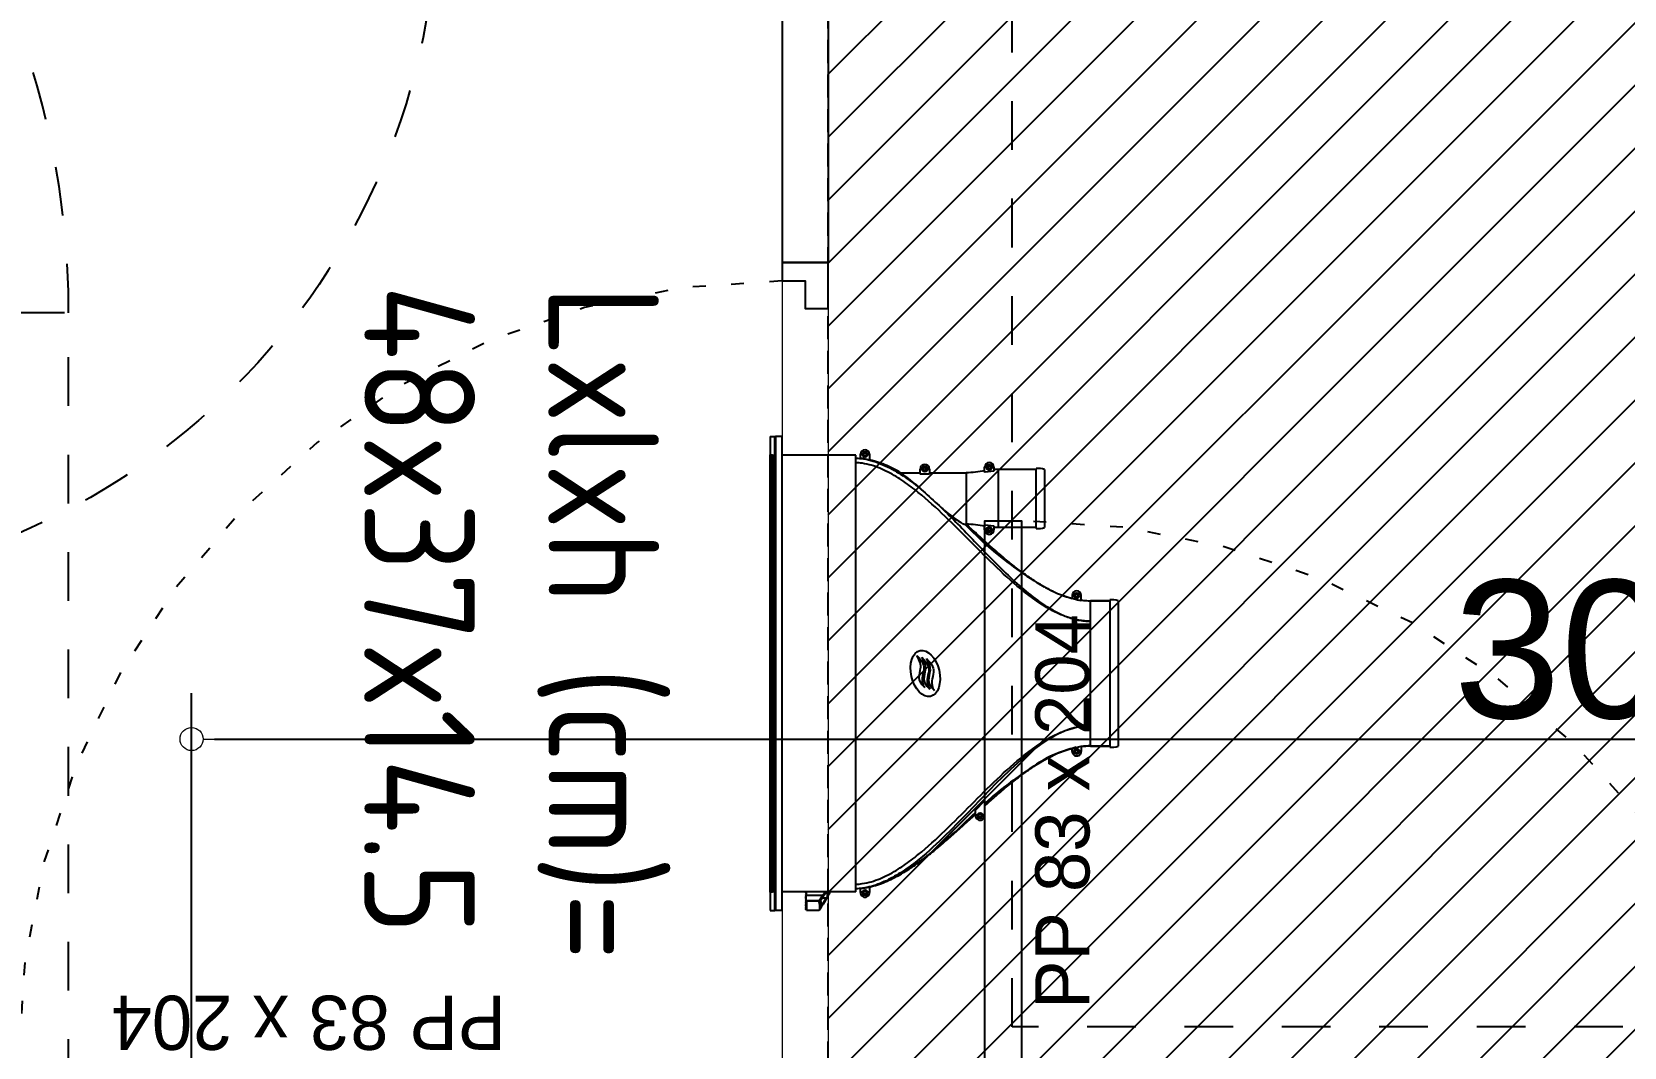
# Model space of a CAD drawing. Extents: x -2932 to 12371, y 2178 to 6224.
# Drawn here: x 3862.9 to 4035.9, y 3652.6 to 3762.9 of the extents above; entities that cross this region are included whole.
import ezdxf

# ---------------------------------------------------------------- set-up
doc = ezdxf.new("R2010")
doc.units = 0
doc.header["$PDMODE"] = 67
for name, pattern in [('prlm_ef', [0.165, 0.1, -0.065]), ('Style de ligne -13', [0.147638, 0.098425, -0.049213]), ('Style de ligne -18', [0.164042, 0.054681, -0.109361]), ('Style de ligne -5', [0.20828, 0.069425, -0.138855]), ('VW-01', [0.41656, 0.20828, -0.20828])]:
    doc.linetypes.add(name, pattern=pattern)
doc.layers.get('0').update_dxf_attribs({"color": 252})
doc.layers.add('_GAZELEC-BOITE INCORPO', color=36, linetype='Continuous', lineweight=18)
doc.layers.add('_GAZELEC-RESERVATION 2', color=6, linetype='Continuous', lineweight=18)
for name, color, linetype in [('_GAZELEC-EAU CHAUDE', 1, 'Continuous'), ('B amÈnagement intÈrieur_Hatch', 252, 'Continuous'), ('B aménagement intérieur', 252, 'Continuous'), ('B Général', 252, 'Continuous'), ('C ANNOTATIONS-PMR', 252, 'Style de ligne -5'), ('C ANNOTATIONS-prestations', 252, 'Continuous'), ('D SURFACES-shab', 252, 'Continuous'), ('prlm-CHAUFF', 30, 'Continuous'), ('prlm-EAU-EF', 161, 'Continuous')]:
    doc.layers.add(name, color=color, linetype=linetype)
doc.styles.add('Arial', font='arial.ttf')
doc.styles.add('Eurostile', font='')
doc.styles.add('Eurostile (italic)', font='')
doc.styles.get("Standard").update_dxf_attribs({"font": 'isocp.shx', "height": 15})
doc.styles.get('Eurostile').set_extended_font_data('Eurostile')
doc.styles.get('Eurostile (italic)').set_extended_font_data('Eurostile', italic=True)
doc.dimstyles.new('200', dxfattribs={"dimscale": 0.1, "dimtxt": 150, "dimasz": 25, "dimexe": 50, "dimexo": 50, "dimgap": 20, "dimtad": 1, "dimdec": 0, "dimdsep": 46, "dimtxsty": 'Arial', "dimblk1": 'DOTBLANK', "dimblk2": 'DOTBLANK', "dimsah": 1, "dimcen": 25, "dimclrd": 5, "dimclre": 5, "dimadec": 0, "dimazin": 0, "dimtfac": 1, "dimtdec": 0, "dimtmove": 0, "dimatfit": 3, "dimldrblk": 'DOTBLANK', "dimfxl": 50, "dimtolj": 1, "dimtzin": 0, "dimarcsym": 0})

# ---------------------------------------------------------------- blocks, each defined once
blk = doc.blocks.new('A n1.Rond 150_PMR')
at = {"layer": 'B Général', "linetype": 'VW-01', "ltscale": 25.4}
blk.add_circle((0, 0), 75, dxfattribs=at)
at = {"layer": 'B Général', "insert": (-61.5, 0), "char_height": 7.059, "attachment_point": 5, "rotation": 90, "line_spacing_factor": 0.894142, "style": 'Eurostile (italic)'}
blk.add_mtext('Ø 150 PMR', dxfattribs=at)
blk = doc.blocks.new('A n1.PP 80')
at = {"layer": 'B Général', "flags": 128}
blk.add_lwpolyline([(-43, 2.5), (-43, 85.5), (-39, 85.5), (-39, 2.5)], close=True, dxfattribs=at)
at = {"layer": 'B Général', "linetype": 'Style de ligne -18', "ltscale": 25.4, "flags": 128}
blk.add_lwpolyline([(46, 2.5), (45.27, 13.33), (43.1, 23.98), (39.53, 34.26), (34.61, 44), (28.44, 53.03), (21.1, 61.19), (12.74, 68.35), (3.5, 74.38), (-6.47, 79.18), (-17, 82.67), (-27.91, 84.79), (-39, 85.5)], dxfattribs=at)
at = {"layer": 'B Général', "linetype": 'Continuous', "flags": 128}
for points in [[(-45, 2.5), (-43, 2.5), (-43, 0), (-40, 0), (-40, -2.5), (-45, -2.5)], [(48, 2.5), (46, 2.5), (46, 0), (43, 0), (43, -2.5), (48, -2.5), (48, -2.5), (48, -2.5), (48, 1.79), (48, 1.79)]]:
    blk.add_lwpolyline(points, close=True, dxfattribs=at)
at = {"layer": 'C ANNOTATIONS-prestations', "insert": (-37.5, 32.5), "char_height": 5.8825, "attachment_point": 1, "rotation": 90, "line_spacing_factor": 0.894142, "style": 'Eurostile'}
blk.add_mtext('PP 83 x 204', dxfattribs=at)
blk = doc.blocks.new('A n1.Lit 140.190_PMR 2')
at = {"layer": 'B Général', "linetype": 'VW-01', "ltscale": 25.4, "flags": 128}
blk.add_lwpolyline([(160, -155), (160, 35), (70, 35), (70, -155)], close=True, dxfattribs=at)
at = {"layer": 'B Général', "linetype": 'VW-01', "ltscale": 25.4}
blk.add_arc((70, 35), 90, 0, 90, dxfattribs=at)
blk = doc.blocks.new('A n1.T2 A 108 (2D)')
at = {"layer": 'B amÈnagement intÈrieur_Hatch', "linetype": 'Continuous'}
h = blk.add_hatch(dxfattribs=at)
h.set_pattern_fill('F_P__SOFFITE', color=256, style=0, pattern_type=2)
h.set_pattern_definition([(45, (0, 0.2205), (-3.52778, 3.30729), [])])
h.paths.add_polyline_path([(201.14, -49.04), (236.14, -49.05), (236.14, 20.06), (321.14, 20.06), (321.14, -205.63), (81.14, -205.63), (81.14, 19.96), (201.15, 19.96)])
at = {"layer": 'B aménagement intérieur', "linetype": 'Style de ligne -13', "ltscale": 25.4, "flags": 128}
blk.add_lwpolyline([(201.14, -49.04), (236.14, -49.05), (236.14, 20.06), (321.14, 20.06), (321.14, -205.63), (81.14, -205.63), (81.14, 19.96), (201.15, 19.96)], close=True, dxfattribs=at)
at = {"layer": 'B Général', "linetype": 'Continuous'}
for p, q in [((76.14, 19.96), (76.14, -94.59)), ((76.14, 19.96), (76.14, -94.59)), ((81.14, 19.96), (81.14, -94.59)), ((81.14, 19.96), (81.14, -94.59)), ((76.14, -94.59), (81.14, -94.59))]:
    blk.add_line(p, q, dxfattribs=at)
at = {"layer": 'B Général', "linetype": 'VW-01', "ltscale": 25.4, "flags": 128}
blk.add_lwpolyline([(101.14, -177.59), (101.14, -57.59), (321.14, -57.59), (321.14, -177.59)], close=True, dxfattribs=at)
at = {"layer": 'D SURFACES-shab', "lineweight": 18, "flags": 128}
for points in [[(76.14, 19.96), (76.14, -207.13), (2.61, -207.13), (2.61, -290.04), (-321.39, -290.04), (-321.39, 19.96)], [(236.14, -49.04), (236.14, -49.04), (236.14, -49.05), (218.64, -49.04), (201.14, -49.04), (201.14, 19.96), (81.14, 19.96), (81.14, -207.13), (321.14, -207.13), (321.14, 19.96), (236.14, 19.96)]]:
    blk.add_lwpolyline(points, close=True, dxfattribs=at)
at = {"layer": 'B Général'}
for name, p in [('A n1.Lit 140.190_PMR 2', (-161.39, -135.04)), ('A n1.PP 80', (141.14, -208.13))]:
    blk.add_blockref(name, p, dxfattribs=at)
at = {"layer": 'B Général', "rotation": 90}
blk.add_blockref('A n1.PP 80', (78.64, -142.59), dxfattribs=at)
at = {"layer": 'C ANNOTATIONS-PMR', "ltscale": 25.4, "rotation": 270}
blk.add_blockref('A n1.Rond 150_PMR', (-36.36, -55.04), dxfattribs=at)
blk = doc.blocks.new('xi.twintop')
at = {"layer": 'prlm-CHAUFF', "ltscale": 50}
for p, q in [((-7.9, 36.5), (7.9, 36.5)), ((-8, 35.6), (8, 35.6)), ((-7.9, 35.6), (-7.9, 33.5)), ((-7.9, 33.5), (-7.9, 35.6)), ((7.9, 35.6), (7.9, 33.5)), ((7.9, 33.5), (7.9, 35.6)), ((-5.67, 33.5), (-7.9, 33.5)), ((5.67, 33.5), (-5.67, 33.5)), ((7.9, 33.5), (5.67, 33.5)), ((-8.61, 31.95), (-8.61, 32.05)), ((-8.61, 32.05), (-8.51, 32.05)), ((-8.51, 31.95), (-8.61, 31.95)), ((-8.51, 32.16), (-8.41, 32.16)), ((-8.51, 32.05), (-8.51, 32.16)), ((-8.51, 31.84), (-8.51, 31.95)), ((-8.41, 31.84), (-8.51, 31.84)), ((-7.9, 32.5), (-8.46, 32.5)), ((-8.46, 31.5), (-8.16, 31.5)), ((-8.41, 32.16), (-8.41, 32.05)), ((-8.41, 32.05), (-8.3, 32.05)), ((-8.3, 31.95), (-8.41, 31.95)), ((-8.41, 31.95), (-8.41, 31.84)), ((-8.3, 32.05), (-8.3, 31.95)), ((-8.16, 31.5), (-7.95, 32.18)), ((-7.9, 32.5), (-7.95, 32.18)), ((7.95, 32.18), (7.9, 32.5)), ((7.9, 32.5), (8.46, 32.5)), ((8.16, 31.5), (7.95, 32.18)), ((8.46, 31.5), (8.16, 31.5)), ((8.3, 31.95), (8.3, 32.05)), ((8.3, 32.05), (8.41, 32.05)), ((8.41, 31.95), (8.3, 31.95)), ((8.41, 32.16), (8.51, 32.16)), ((8.41, 32.05), (8.41, 32.16)), ((8.41, 31.84), (8.41, 31.95)), ((8.51, 31.84), (8.41, 31.84)), ((8.51, 32.16), (8.51, 32.05)), ((8.51, 32.05), (8.61, 32.05)), ((8.61, 31.95), (8.51, 31.95)), ((8.51, 31.95), (8.51, 31.84)), ((8.61, 32.05), (8.61, 31.95)), ((-22.15, 28.5), (-15.85, 28.5)), ((-9.41, 28.48), (-9.41, 28.48)), ((9.12, 29.02), (9.09, 29.02)), ((9.41, 28.48), (9.38, 28.48)), ((-15.75, 27.6), (-22.25, 27.6)), ((-22.15, 27.6), (-22.15, 23.5)), ((-22.15, 27.6), (-22.15, 23.5)), ((-15.85, 27.6), (-15.85, 23.5)), ((-15.85, 27.6), (-15.85, 23.5)), ((-22.56, 22.55), (-22.45, 22.55)), ((-22.56, 22.45), (-22.56, 22.55)), ((-22.45, 22.66), (-22.35, 22.66)), ((-22.45, 22.55), (-22.45, 22.66)), ((-22.4, 23), (-21.97, 23)), ((-22.35, 22.66), (-22.35, 22.55)), ((-22.35, 22.55), (-22.24, 22.55)), ((-22.24, 22.55), (-22.24, 22.45)), ((-15.85, 23.5), (-22.15, 23.5)), ((-21.97, 23), (-21.85, 22.06)), ((-16.15, 22.06), (-16.03, 23)), ((-16.03, 23), (-15.6, 23)), ((-15.76, 22.45), (-15.76, 22.55)), ((-15.76, 22.55), (-15.65, 22.55)), ((-15.65, 22.66), (-15.55, 22.66)), ((-15.65, 22.55), (-15.65, 22.66)), ((-15.55, 22.66), (-15.55, 22.55)), ((-15.55, 22.55), (-15.44, 22.55)), ((-15.44, 22.55), (-15.44, 22.45)), ((-22.45, 22.45), (-22.56, 22.45)), ((-22.45, 22.34), (-22.45, 22.45)), ((-22.35, 22.34), (-22.45, 22.34)), ((-21.85, 22), (-22.4, 22)), ((-22.24, 22.45), (-22.35, 22.45)), ((-22.35, 22.45), (-22.35, 22.34)), ((-21.85, 22.06), (-21.85, 22)), ((-16.2, 19.84), (-14.13, 22)), ((-14.13, 22), (-16.2, 19.84)), ((-16.15, 22), (-16.15, 22.06)), ((-15.6, 22), (-16.15, 22)), ((-15.65, 22.45), (-15.76, 22.45)), ((-15.65, 22.34), (-15.65, 22.45)), ((-15.55, 22.34), (-15.65, 22.34)), ((-15.55, 22.45), (-15.55, 22.34)), ((-15.44, 22.45), (-15.55, 22.45)), ((14.83, 21), (13.83, 22)), ((13.83, 22), (15.44, 22)), ((15.44, 21), (14.83, 21)), ((15.28, 21.45), (15.28, 21.55)), ((15.28, 21.55), (15.39, 21.55)), ((15.39, 21.45), (15.28, 21.45)), ((15.39, 21.66), (15.49, 21.66)), ((15.39, 21.55), (15.39, 21.66)), ((15.39, 21.34), (15.39, 21.45)), ((15.49, 21.34), (15.39, 21.34)), ((15.49, 21.66), (15.49, 21.55)), ((15.49, 21.55), (15.6, 21.55)), ((15.49, 21.45), (15.49, 21.34)), ((15.6, 21.45), (15.49, 21.45)), ((15.6, 21.55), (15.6, 21.45)), ((-21.8, 20), (-16.2, 20)), ((-21.8, 16), (-21.8, 20)), ((-21.8, 16), (-21.8, 20)), ((-16.2, 19.84), (-16.2, 20)), ((-16.2, 19.84), (-16.2, 20)), ((-22.25, 15.66), (-22.15, 15.66)), ((-22.25, 15.55), (-22.25, 15.66)), ((-22.2, 16), (-21.65, 16)), ((-22.15, 15.66), (-22.15, 15.55)), ((-21.65, 16), (-21.65, 15)), ((-22.36, 15.45), (-22.36, 15.55)), ((-22.36, 15.55), (-22.25, 15.55)), ((-22.25, 15.45), (-22.36, 15.45)), ((-22.25, 15.34), (-22.25, 15.45)), ((-22.15, 15.34), (-22.25, 15.34)), ((-21.65, 15), (-22.2, 15)), ((-22.15, 15.55), (-22.04, 15.55)), ((-22.15, 15.45), (-22.15, 15.34)), ((-22.04, 15.45), (-22.15, 15.45)), ((-22.04, 15.55), (-22.04, 15.45)), ((-21.8, 12.88), (-21.8, 15)), ((-21.8, 12.88), (-21.8, 15)), ((-23.96, 8.95), (-23.96, 9.05)), ((-23.96, 9.05), (-23.85, 9.05)), ((-23.85, 8.95), (-23.96, 8.95)), ((-23.85, 9.16), (-23.75, 9.16)), ((-23.85, 9.05), (-23.85, 9.16)), ((-23.85, 8.84), (-23.85, 8.95)), ((-23.75, 8.84), (-23.85, 8.84)), ((-23.8, 9.5), (-23.19, 9.5)), ((-23.75, 9.16), (-23.75, 9.05)), ((-23.75, 9.05), (-23.64, 9.05)), ((-23.75, 8.95), (-23.75, 8.84)), ((-23.64, 8.95), (-23.75, 8.95)), ((-23.64, 9.05), (-23.64, 8.95)), ((23.19, 9.5), (23.8, 9.5)), ((23.64, 8.95), (23.64, 9.05)), ((23.64, 9.05), (23.75, 9.05)), ((23.75, 8.95), (23.64, 8.95)), ((23.75, 9.16), (23.85, 9.16)), ((23.75, 9.05), (23.75, 9.16)), ((23.75, 8.84), (23.75, 8.95)), ((23.85, 8.84), (23.75, 8.84)), ((23.85, 9.16), (23.85, 9.05)), ((23.85, 9.05), (23.96, 9.05)), ((23.85, 8.95), (23.85, 8.84)), ((23.96, 8.95), (23.85, 8.95)), ((23.96, 9.05), (23.96, 8.95)), ((-23.36, 8.5), (-23.8, 8.5)), ((23.7, 8), (-23.7, 8)), ((-23.7, 8), (-23.7, 0)), ((-23.36, 8.42), (-23.36, 8.5)), ((23.36, 8.42), (23.36, 8.5)), ((23.8, 8.5), (23.36, 8.5)), ((23.7, 8), (23.7, 0)), ((24.18, 4.47), (23.7, 4.81)), ((24.06, 4.42), (23.7, 4.66)), ((24.06, 2.6), (24.06, 4.42)), ((24.64, 4.04), (24.06, 4.42)), ((24.2, 4.46), (24.18, 4.47)), ((24.54, 4.24), (24.2, 4.46)), ((24.35, 4.85), (24.33, 4.89)), ((24.35, 4.36), (24.35, 4.85)), ((24.35, 4.85), (24.36, 4.85)), ((24.41, 4.79), (24.43, 4.83)), ((24.41, 4.79), (24.41, 4.32)), ((25.01, 4.43), (24.41, 4.79)), ((24.43, 4.83), (25.04, 4.47)), ((24.64, 4.04), (24.72, 4.01)), ((24.64, 2.6), (24.64, 4.04)), ((24.72, 4.01), (24.72, 2.65)), ((25.04, 4.47), (25.01, 4.43)), ((25.01, 4.25), (25.01, 4.43)), ((25.02, 4.42), (25.01, 4.43)), ((25.06, 4.46), (25.02, 4.42)), ((25.02, 4.42), (25.02, 4.25)), ((25.28, 4.25), (25.02, 4.42)), ((25.04, 4.47), (25.06, 4.46)), ((25.06, 4.46), (25.39, 4.24)), ((25.71, 2.65), (25.71, 4.01)), ((23.7, 2.6), (24.06, 2.6)), ((23.7, 2.57), (23.73, 2.6)), ((23.79, 2.6), (23.88, 2.51)), ((23.88, 2.51), (23.97, 2.6)), ((24.04, 2.6), (24.13, 2.51)), ((24.64, 2.6), (24.06, 2.6)), ((24.13, 2.51), (24.22, 2.6)), ((24.18, 2.56), (24.24, 2.51)), ((24.24, 2.51), (24.3, 2.58)), ((24.28, 2.6), (24.37, 2.51)), ((24.37, 2.51), (24.46, 2.6)), ((24.42, 2.57), (24.48, 2.51)), ((24.48, 2.51), (24.56, 2.58)), ((24.54, 2.6), (24.63, 2.51)), ((24.63, 2.51), (24.72, 2.6)), ((24.72, 2.65), (24.64, 2.6)), ((24.64, 2.6), (24.64, 2.6)), ((25.66, 2.6), (24.64, 2.6)), ((24.7, 2.58), (24.77, 2.51)), ((24.72, 2.65), (25.71, 2.65)), ((24.73, 2.6), (24.82, 2.51)), ((24.77, 2.51), (24.79, 2.53)), ((24.82, 2.51), (24.91, 2.6)), ((24.9, 2.59), (24.98, 2.51)), ((24.98, 2.51), (25.07, 2.6)), ((25.02, 2.54), (25.05, 2.51)), ((25.05, 2.51), (25.09, 2.55)), ((25.06, 2.58), (25.13, 2.51)), ((25.13, 2.51), (25.22, 2.6)), ((25.19, 2.57), (25.25, 2.51)), ((25.25, 2.51), (25.34, 2.6)), ((25.27, 2.53), (25.29, 2.51)), ((25.29, 2.51), (25.32, 2.54)), ((25.31, 2.56), (25.36, 2.51)), ((25.36, 2.51), (25.45, 2.6)), ((25.4, 2.55), (25.44, 2.51)), ((25.44, 2.51), (25.53, 2.6)), ((25.48, 2.54), (25.51, 2.51)), ((25.51, 2.51), (25.6, 2.6)), ((25.53, 2.53), (25.55, 2.51)), ((25.55, 2.51), (25.64, 2.6)), ((25.71, 2.65), (25.66, 2.6)), ((25.66, 2.6), (25.66, 2.6)), ((-25.75, 0), (-25.75, -0.73)), ((25.75, 0), (-25.75, 0)), ((25.75, 0), (25.75, -0.73)), ((-25.75, -0.81), (-25.75, -0.73)), ((-25.75, -0.73), (25.75, -0.73)), ((-25.75, -1.3), (-25.75, -0.81)), ((25.75, -0.81), (-25.75, -0.81)), ((-25.75, -1.3), (25.75, -1.3)), ((23.75, -0.99), (-23.75, -0.99)), ((-23.75, -1.06), (-23.75, -0.99)), ((-23.55, -0.99), (-23.75, -1.06)), ((-23.75, -1.06), (23.75, -1.06)), ((23.75, -1.11), (-23.75, -1.11)), ((-23.75, -1.16), (-23.75, -1.11)), ((-23.59, -1.11), (-23.75, -1.16)), ((-23.75, -1.16), (23.75, -1.16)), ((23.75, -1.2), (-23.75, -1.2)), ((-23.75, -1.23), (-23.75, -1.2)), ((-23.64, -1.2), (-23.75, -1.23)), ((-23.75, -1.23), (23.75, -1.23)), ((23.75, -1.26), (-23.75, -1.26)), ((-23.75, -1.28), (-23.75, -1.26)), ((-23.68, -1.26), (-23.75, -1.28)), ((-23.75, -1.28), (23.75, -1.28)), ((23.75, -1.29), (-23.75, -1.29)), ((-23.75, -1.3), (-23.75, -1.29)), ((-23.73, -1.29), (-23.75, -1.3)), ((-23.75, -1.3), (23.75, -1.3)), ((23.75, -1.06), (23.55, -0.99)), ((23.75, -1.16), (23.59, -1.11)), ((23.75, -1.23), (23.64, -1.2)), ((23.75, -1.28), (23.68, -1.26)), ((23.75, -1.3), (23.73, -1.29)), ((23.75, -0.99), (23.75, -1.06)), ((23.75, -1.11), (23.75, -1.16)), ((23.75, -1.2), (23.75, -1.23)), ((23.75, -1.26), (23.75, -1.28)), ((23.75, -1.29), (23.75, -1.3)), ((25.75, -0.73), (25.75, -0.81)), ((25.75, -1.3), (25.75, -0.81))]:
    blk.add_line(p, q, dxfattribs=at)
for centre, radius in [((-8.46, 32), 0.3), ((-8.46, 32), 0.25), ((8.46, 32), 0.3), ((8.46, 32), 0.25), ((-22.4, 22.5), 0.3), ((-22.4, 22.5), 0.25), ((-15.6, 22.5), 0.3), ((-15.6, 22.5), 0.25), ((15.44, 21.5), 0.3), ((15.44, 21.5), 0.25), ((-22.2, 15.5), 0.3), ((-22.2, 15.5), 0.25), ((-23.8, 9), 0.3), ((-23.8, 9), 0.25), ((23.8, 9), 0.3), ((23.8, 9), 0.25)]:
    blk.add_circle(centre, radius, dxfattribs=at)
for centre, radius, start, end in [((-6.01, 35.83), 2, 160.5755, 186.7441), ((-6.01, 35.83), 2, 160.5755, 186.7441), ((6.01, 35.83), 2, 353.2559, 19.4245), ((6.01, 35.83), 2, 353.2559, 19.4245), ((-15.67, 33.51), 7.77, 352.5456, 359.9423), ((-15.72, 33.51), 7.82, 352.5763, 359.9264), ((-15.07, 33.49), 7.17, 353.9053, 0.1157), ((15.11, 33.49), 7.25, 179.9215, 187.8382), ((15.67, 33.51), 7.77, 180.0577, 187.4544), ((15.72, 33.51), 7.82, 180.0736, 187.4237), ((-19.51, 34.47), 11.74, 332.3321, 345.441), ((-19.16, 34.32), 11.35, 332.1374, 345.6929), ((-8.46, 32), 0.5, 90, 270), ((-15.07, 33.49), 7.17, 352.0923, 353.5448), ((21.1, 34.98), 13.43, 192.9954, 216.0824), ((19.16, 34.32), 11.35, 194.4106, 207.8626), ((8.46, 32), 0.5, 270, 90), ((-20.26, 27.83), 2, 160.5755, 186.7441), ((-20.26, 27.83), 2, 160.5755, 186.7441), ((-17.74, 27.83), 2, 353.2559, 19.4245), ((-17.74, 27.83), 2, 353.2559, 19.4245), ((-43.13, 48.06), 39, 319.3887, 329.86), ((-43.13, 48.06), 39, 319.3887, 329.8601), ((-26.92, 38.17), 20.01, 331.0483, 332.7983), ((-26.92, 38.17), 20.01, 331.0482, 332.7982), ((26.92, 38.17), 20.01, 207.2018, 208.9518), ((43.13, 48.06), 39, 210.1399, 220.6113), ((43.13, 48.06), 39, 212.5506, 220.6113), ((-22.4, 22.5), 0.5, 90, 270), ((-15.6, 22.5), 0.5, 270, 90), ((-22.51, 30.1), 11.66, 315.9701, 320.4245), ((-22.76, 30.33), 11.99, 316.0326, 320.3619), ((22.51, 30.1), 11.66, 219.5755, 224.0299), ((22.76, 30.33), 11.99, 219.6381, 223.9674), ((15.44, 21.5), 0.5, 270, 90), ((-22.2, 15.5), 0.5, 90, 270), ((-44.74, 40.05), 35.1, 315.7111, 319.5265), ((-2.48, -0.77), 23.65, 136.4099, 144.7501), ((-23.8, 9), 0.5, 90, 270), ((-11.41, 6.64), 12.12, 163.7263, 166.3852), ((23.8, 9), 0.5, 270, 90), ((17.64, -7.23), 13.85, 61.9182, 64.0515), ((17.76, -6.88), 13.43, 62.115, 63.7632), ((18.29, -6.04), 12.5, 61.3177, 61.5903), ((24.75, 5.45), 0.703, 233.033, 242.9325), ((24.72, 5.11), 0.448, 214.6713, 225.4982), ((25.88, 4.92), 0.836, 234.1326, 239.2425), ((18.29, -6.04), 12.5, 53.7494, 55.0637)]:
    blk.add_arc(centre, radius, start, end, dxfattribs=at)
blk.add_ellipse((0, 15.55), major_axis=(2.49, 0.57), ratio=0.600775, dxfattribs=at)
for points, knots in [([(-5.67, 33.5), (-5.67, 33.33), (-5.68, 33.16), (-5.7, 32.82), (-5.72, 32.65), (-5.8, 32.15), (-5.87, 31.82), (-6.05, 31.16), (-6.16, 30.84), (-6.41, 30.21), (-6.55, 29.9), (-7, 29), (-7.34, 28.43), (-8.08, 27.34), (-8.47, 26.81), (-9.69, 25.27), (-10.57, 24.3), (-12.38, 22.39), (-13.32, 21.46), (-15.19, 19.6), (-16.12, 18.67), (-17.95, 16.77), (-18.84, 15.8), (-20.08, 14.27), (-20.47, 13.75), (-21.03, 12.94), (-21.21, 12.66), (-21.55, 12.09), (-21.72, 11.8), (-22.17, 10.91), (-22.43, 10.31), (-22.7, 9.36), (-22.77, 9.03), (-22.86, 8.47), (-22.88, 8.24), (-22.89, 8)], [0, 0, 0, 0, 0.015625, 0.015625, 0.03125, 0.03125, 0.0625, 0.0625, 0.09375, 0.09375, 0.125, 0.125, 0.1875, 0.1875, 0.25, 0.25, 0.375, 0.375, 0.5, 0.5, 0.625, 0.625, 0.75, 0.75, 0.8125, 0.8125, 0.84375, 0.84375, 0.875, 0.875, 0.9375, 0.9375, 0.96875, 0.96875, 0.9907189, 0.9907189, 0.9907189, 0.9907189]), ([(-18.04, 17.26), (-16.85, 18.51), (-15.59, 19.7), (-13.1, 22.1), (-11.85, 23.3), (-10.07, 25.17), (-9.49, 25.81), (-8.39, 27.13), (-7.87, 27.82), (-7.16, 28.91), (-6.93, 29.29), (-6.52, 30.07), (-6.33, 30.48), (-6.02, 31.31), (-5.89, 31.74), (-5.76, 32.39), (-5.73, 32.61), (-5.69, 32.95), (-5.69, 33.06), (-5.67, 33.28), (-5.67, 33.39), (-5.67, 33.5)], [0, 0, 0, 0, 0.25, 0.25, 0.5, 0.5, 0.625, 0.625, 0.75, 0.75, 0.8125, 0.8125, 0.875, 0.875, 0.9375, 0.9375, 0.96875, 0.96875, 0.984375, 0.984375, 1, 1, 1, 1]), ([(5.67, 33.5), (5.67, 33.33), (5.68, 33.16), (5.71, 32.81), (5.73, 32.64), (5.81, 32.14), (5.88, 31.8), (6.08, 31.14), (6.2, 30.82), (6.47, 30.19), (6.62, 29.88), (7.1, 28.98), (7.46, 28.42), (8.23, 27.34), (8.65, 26.82), (9.93, 25.3), (10.84, 24.34), (12.72, 22.46), (13.69, 21.54), (15.61, 19.69), (16.57, 18.77), (18.43, 16.87), (19.34, 15.9), (20.59, 14.36), (20.99, 13.83), (21.55, 13), (21.73, 12.72), (22.07, 12.15), (22.24, 11.85), (22.69, 10.95), (22.94, 10.33), (23.21, 9.37), (23.28, 9.05), (23.36, 8.48), (23.38, 8.24), (23.39, 8)], [0, 0, 0, 0, 0.015625, 0.015625, 0.03125, 0.03125, 0.0625, 0.0625, 0.09375, 0.09375, 0.125, 0.125, 0.1875, 0.1875, 0.25, 0.25, 0.375, 0.375, 0.5, 0.5, 0.625, 0.625, 0.75, 0.75, 0.8125, 0.8125, 0.84375, 0.84375, 0.875, 0.875, 0.9375, 0.9375, 0.96875, 0.96875, 0.9908046, 0.9908046, 0.9908046, 0.9908046]), ([(22.89, 8), (22.88, 8.24), (22.86, 8.47), (22.77, 9.03), (22.7, 9.36), (22.43, 10.31), (22.17, 10.91), (21.72, 11.8), (21.55, 12.09), (21.21, 12.66), (21.03, 12.94), (20.47, 13.75), (20.08, 14.27), (18.84, 15.8), (17.95, 16.77), (16.12, 18.67), (15.18, 19.6), (13.32, 21.46), (12.38, 22.39), (10.57, 24.3), (9.69, 25.27), (8.47, 26.81), (8.08, 27.34), (7.34, 28.43), (7, 29), (6.55, 29.9), (6.41, 30.21), (6.16, 30.84), (6.05, 31.16), (5.87, 31.82), (5.79, 32.15), (5.72, 32.65), (5.7, 32.82), (5.68, 33.16), (5.67, 33.33), (5.67, 33.5)], [0.0092808, 0.0092808, 0.0092808, 0.0092808, 0.03125, 0.03125, 0.0625, 0.0625, 0.125, 0.125, 0.15625, 0.15625, 0.1875, 0.1875, 0.25, 0.25, 0.375, 0.375, 0.5, 0.5, 0.625, 0.625, 0.75, 0.75, 0.8125, 0.8125, 0.875, 0.875, 0.90625, 0.90625, 0.9375, 0.9375, 0.96875, 0.96875, 0.984375, 0.984375, 1, 1, 1, 1]), ([(-8.9, 29.46), (-9.06, 29.12), (-9.43, 28.41), (-10.08, 27.35), (-10.83, 26.27), (-11.65, 25.18), (-12.54, 24.1), (-13.65, 22.81), (-14.86, 21.46), (-15.81, 20.43), (-16.2, 20)], [0.1568082, 0.1568082, 0.1568082, 0.1568082, 0.2305418, 0.3149874, 0.4025619, 0.4929385, 0.5856877, 0.6803551, 0.8317746, 0.9509578, 0.9509578, 0.9509578, 0.9509578]), ([(14.38, 22), (14.06, 22.36), (13.37, 23.14), (12.33, 24.35), (11.38, 25.54), (10.58, 26.62), (9.93, 27.59), (9.37, 28.52), (9.05, 29.15), (8.91, 29.44)], [0.5730592, 0.5730592, 0.5730592, 0.5730592, 0.626259, 0.6884084, 0.7489718, 0.7930827, 0.8358988, 0.8773199, 0.9123747, 0.9123747, 0.9123747, 0.9123747]), ([(23.19, 9.5), (23.12, 9.79), (23.04, 10.07), (22.86, 10.64), (22.75, 10.92), (22.41, 11.74), (22.14, 12.27), (21.56, 13.3), (21.24, 13.8), (20.57, 14.77), (20.21, 15.25), (19.11, 16.65), (18.33, 17.54), (16.73, 19.29), (15.91, 20.15), (15.09, 21)], [0, 0, 0, 0, 0.0625, 0.0625, 0.125, 0.125, 0.25, 0.25, 0.375, 0.375, 0.5, 0.5, 0.75, 0.75, 1, 1, 1, 1]), ([(21.4, 13.55), (21.3, 13.71), (20.98, 14.2), (20.41, 15.02), (19.67, 15.99), (18.88, 16.96), (17.95, 18.04), (16.9, 19.22), (15.98, 20.24), (15.44, 20.84), (15.29, 21)], [0.1694223, 0.1694223, 0.1694223, 0.1694223, 0.1906001, 0.2339285, 0.2787061, 0.3247019, 0.3716424, 0.4351709, 0.4991397, 0.523565, 0.523565, 0.523565, 0.523565]), ([(-18.04, 17.26), (-17.81, 17.52), (-17.58, 17.79), (-17.17, 18.3), (-16.98, 18.55), (-16.64, 19.03), (-16.49, 19.25), (-16.32, 19.53), (-16.28, 19.62), (-16.22, 19.76), (-16.2, 19.81), (-16.2, 19.84)], [0, 0, 0, 0, 0.25, 0.25, 0.5, 0.5, 0.75, 0.75, 0.875, 0.875, 1, 1, 1, 1]), ([(-1.63, 15.67), (-0.9, 16.39), (-0.53, 16.49), (-0.14, 16.44), (0.47, 16.38), (1.12, 15.98), (1.85, 16.55)], [0, 0, 0, 0, 0.389075, 0.389075, 0.389075, 1, 1, 1, 1]), ([(-23.39, 8), (-23.38, 8.28), (-23.35, 8.55), (-23.25, 9.19), (-23.16, 9.55), (-22.84, 10.61), (-22.54, 11.29), (-21.83, 12.6), (-21.42, 13.22), (-20.56, 14.41), (-20.09, 14.98), (-19.62, 15.54)], [0.0331631, 0.0331631, 0.0331631, 0.0331631, 0.125, 0.125, 0.25, 0.25, 0.5, 0.5, 0.75, 0.75, 1, 1, 1, 1]), ([(-1.94, 14.63), (-1.21, 15.35), (-0.84, 15.44), (-0.45, 15.4), (0.16, 15.33), (0.81, 14.93), (1.54, 15.51)], [0, 0, 0, 0, 0.389075, 0.389075, 0.389075, 1, 1, 1, 1]), ([(-23.19, 9.5), (-23.12, 9.8), (-23.04, 10.09), (-22.9, 10.53), (-22.84, 10.67), (-22.74, 10.96), (-22.68, 11.1), (-22.5, 11.53), (-22.37, 11.8), (-22.1, 12.35), (-21.95, 12.61), (-21.8, 12.88)], [0, 0, 0, 0, 0.25, 0.25, 0.375, 0.375, 0.5, 0.5, 0.75, 0.75, 1, 1, 1, 1]), ([(-21.8, 12.88), (-21.96, 12.6), (-22.11, 12.32), (-22.4, 11.74), (-22.54, 11.45), (-22.78, 10.85), (-22.89, 10.55), (-23.01, 10.17), (-23.03, 10.1), (-23.05, 10.03)], [0, 0, 0, 0, 0.25, 0.25, 0.5, 0.5, 0.75, 0.75, 0.8062429, 0.8062429, 0.8062429, 0.8062429]), ([(24.24, 4.96), (24.23, 4.96), (24.23, 4.96), (24.22, 4.97), (24.2, 4.97), (24.19, 4.97), (24.18, 4.98), (24.16, 4.98), (24.15, 4.98), (24.13, 4.99), (24.11, 4.99), (24.09, 4.99), (24.08, 4.99), (24.05, 4.99), (24.02, 4.99), (23.98, 4.99), (23.93, 4.98), (23.89, 4.98), (23.84, 4.97), (23.78, 4.96), (23.74, 4.95), (23.71, 4.95), (23.7, 4.94)], [0.1059402, 0.1059402, 0.1059402, 0.1059402, 0.1359504, 0.1694868, 0.202886, 0.2361704, 0.2693627, 0.3024859, 0.3355633, 0.3686184, 0.401675, 0.434757, 0.4678887, 0.5010941, 0.5629781, 0.6246926, 0.6863942, 0.7482374, 0.8103737, 0.8729511, 0.9361135, 0.9654522, 0.9654522, 0.9654522, 0.9654522]), ([(23.7, 4.91), (23.71, 4.91), (23.72, 4.91), (23.74, 4.92), (23.78, 4.92), (23.81, 4.93), (23.83, 4.93), (23.86, 4.94), (23.89, 4.94), (23.92, 4.95), (23.94, 4.95), (23.97, 4.95), (23.99, 4.96), (24.02, 4.96), (24.04, 4.96), (24.06, 4.96), (24.08, 4.96), (24.11, 4.96), (24.14, 4.96), (24.18, 4.96), (24.21, 4.95), (24.24, 4.95), (24.26, 4.94), (24.28, 4.93), (24.3, 4.92), (24.32, 4.91), (24.33, 4.9), (24.33, 4.89)], [0.053874, 0.053874, 0.053874, 0.053874, 0.0607104, 0.0907643, 0.1206402, 0.1503557, 0.1799287, 0.2093776, 0.238721, 0.2679778, 0.2971672, 0.3263086, 0.3554219, 0.3845269, 0.4136437, 0.4427926, 0.4719939, 0.5012681, 0.5562327, 0.6110034, 0.6657154, 0.7205017, 0.7754929, 0.8308166, 0.8865967, 0.9429527, 1, 1, 1, 1]), ([(24.35, 4.85), (24.35, 4.86), (24.35, 4.86), (24.34, 4.87), (24.33, 4.88), (24.32, 4.88), (24.31, 4.89), (24.3, 4.89), (24.29, 4.9), (24.28, 4.9), (24.26, 4.91), (24.25, 4.91), (24.23, 4.91), (24.22, 4.92), (24.2, 4.92), (24.18, 4.92), (24.17, 4.92), (24.15, 4.92), (24.12, 4.92), (24.09, 4.92), (24.05, 4.92), (24, 4.92), (23.95, 4.91), (23.9, 4.9), (23.85, 4.89), (23.79, 4.88), (23.74, 4.87), (23.71, 4.86), (23.7, 4.86)], [0, 0, 0, 0, 0.0300773, 0.0600539, 0.0899314, 0.1197114, 0.1493956, 0.1789856, 0.2084831, 0.2378898, 0.2672073, 0.2964374, 0.3255817, 0.3546421, 0.3836203, 0.4125181, 0.4413372, 0.4700795, 0.4987468, 0.5532579, 0.6080368, 0.6630958, 0.7184471, 0.7741027, 0.8300742, 0.8863734, 0.9430116, 0.9677174, 0.9677174, 0.9677174, 0.9677174]), ([(24.65, 4.2), (24.65, 4.2), (24.64, 4.2), (24.64, 4.2), (24.63, 4.2), (24.63, 4.2), (24.62, 4.2), (24.61, 4.21), (24.6, 4.21), (24.59, 4.21), (24.58, 4.22), (24.55, 4.23), (24.54, 4.24), (24.54, 4.24)], [0, 0, 0, 0, 0.061789, 0.122374, 0.182441, 0.242697, 0.303842, 0.366548, 0.43144, 0.49908, 0.668346, 0.832646, 1, 1, 1, 1]), ([(25.45, 4.21), (25.44, 4.21), (25.44, 4.22), (25.43, 4.22), (25.41, 4.23), (25.4, 4.23), (25.39, 4.24), (25.37, 4.24), (25.36, 4.25), (25.34, 4.25), (25.32, 4.25), (25.3, 4.26), (25.29, 4.26), (25.27, 4.26), (25.24, 4.26), (25.22, 4.26), (25.2, 4.26), (25.17, 4.26), (25.13, 4.26), (25.08, 4.26), (25.03, 4.26), (24.97, 4.25), (24.91, 4.24), (24.85, 4.24), (24.79, 4.23), (24.72, 4.21), (24.67, 4.21), (24.65, 4.2)], [0.0304712, 0.0304712, 0.0304712, 0.0304712, 0.0599457, 0.0897682, 0.1195016, 0.1491541, 0.1787343, 0.2082505, 0.2377114, 0.2671256, 0.2965018, 0.3258487, 0.355175, 0.3844897, 0.4138015, 0.4431194, 0.4724522, 0.5018089, 0.5568669, 0.611863, 0.6668562, 0.7219052, 0.7770682, 0.8324028, 0.8879658, 0.9438132, 1, 1, 1, 1]), ([(25.71, 4.01), (25.69, 4.04), (25.65, 4.06), (25.55, 4.09), (25.48, 4.1), (25.35, 4.1), (25.31, 4.1), (25.21, 4.09), (25.16, 4.09), (24.98, 4.06), (24.86, 4.04), (24.72, 4.01)], [0, 0, 0, 0, 0.25, 0.25, 0.5, 0.5, 0.625, 0.625, 0.75, 0.75, 1, 1, 1, 1])]:
    blk.add_open_spline(points, degree=3, knots=knots, dxfattribs=at)
for points in [[(-22.15, 23.5), (-22.15, 23.33), (-22.14, 23.17), (-22.13, 23)], [(-22.15, 23.5), (-22.15, 23.33), (-22.14, 23.17), (-22.13, 23)], [(-15.85, 23.5), (-15.85, 23.33), (-15.86, 23.17), (-15.87, 23)], [(-15.85, 23.5), (-15.85, 23.33), (-15.86, 23.17), (-15.87, 23)], [(-22.01, 22), (-21.91, 21.33), (-21.8, 20.67), (-21.8, 20)], [(-22.01, 22), (-21.91, 21.33), (-21.8, 20.67), (-21.8, 20)], [(-15.99, 22), (-16.09, 21.33), (-16.2, 20.67), (-16.2, 20)], [(-15.99, 22), (-16.09, 21.33), (-16.2, 20.67), (-16.2, 20)], [(-1.78, 15.16), (-1.06, 15.88), (-0.68, 15.97), (-0.29, 15.93)], [(-0.39, 15.58), (-0.78, 15.62), (-1.16, 15.52), (-1.78, 15.16)], [(-0.23, 16.09), (-0.63, 16.13), (-1.01, 16.03), (-1.63, 15.67)], [(1.7, 16.04), (0.88, 15.1), (0.23, 15.51), (-0.39, 15.58)], [(-0.29, 15.93), (0.32, 15.87), (0.96, 15.47), (1.7, 16.04)], [(1.85, 16.55), (1.03, 15.62), (0.38, 16.02), (-0.23, 16.09)], [(-0.55, 15.04), (-0.94, 15.09), (-1.32, 14.99), (-1.94, 14.63)], [(1.54, 15.51), (0.72, 14.57), (0.07, 14.98), (-0.55, 15.04)], [(-23.19, 9.5), (-23.26, 9.17), (-23.32, 8.84), (-23.36, 8.5)], [(23.36, 8.5), (23.32, 8.84), (23.26, 9.17), (23.19, 9.5)]]:
    blk.add_open_spline(points, degree=3, dxfattribs=at)
at = {"layer": 'prlm-CHAUFF', "ltscale": 50, "insert": (-42.19, -13.41), "char_height": 12, "width": 139.7925, "attachment_point": 1}
blk.add_mtext('Lxlxh (cm)= 48x37x14.5', dxfattribs=at)
blk = doc.blocks.new('_DOTBLANK')
at = {"color": 0, "linetype": 'ByBlock'}
blk.add_line((-0.5, 0), (-1, 0), dxfattribs=at)
blk.add_circle((0, 0), 0.5, dxfattribs=at)
blk = doc.blocks.new('*D306')
at = {"layer": '_GAZELEC-BOITE INCORPO', "color": 5, "lineweight": -2, "transparency": 16777216}
for p, q in [((3880.27, 3621.67), (3880.27, 3691.09)), ((4189.44, 3621.67), (4189.44, 3691.09)), ((3882.77, 3686.09), (4186.94, 3686.09))]:
    blk.add_line(p, q, dxfattribs=at)
at = {"layer": 'Defpoints', "color": 0, "transparency": 16777216}
for p in [(4189.44, 3686.09), (3880.27, 3616.67), (4189.44, 3616.67)]:
    blk.add_point(p, dxfattribs=at)
at = {"layer": '_GAZELEC-BOITE INCORPO', "color": 5, "lineweight": -2, "transparency": 16777216, "xscale": 2.5, "yscale": 2.5, "zscale": 2.5, "rotation": 180}
blk.add_blockref('_DOTBLANK', (3880.27, 3686.09), dxfattribs=at)
at = {"layer": '_GAZELEC-BOITE INCORPO', "color": 5, "lineweight": -2, "transparency": 16777216, "xscale": 2.5, "yscale": 2.5, "zscale": 2.5}
blk.add_blockref('_DOTBLANK', (4189.44, 3686.09), dxfattribs=at)
at = {"layer": '_GAZELEC-BOITE INCORPO', "color": 0, "transparency": 16777216, "insert": (4034.86, 3695.75), "char_height": 15, "attachment_point": 5, "style": 'Arial'}
blk.add_mtext('\\A1;309', dxfattribs=at)

msp = doc.modelspace()

# ---------------------------------------------------------------- hatches: boundary and pattern name
at = {"layer": '_GAZELEC-RESERVATION 2'}
h = msp.add_hatch(dxfattribs=at)
h.set_pattern_fill('ANSI31', color=256)
h.paths.add_polyline_path([(4582.334, 4118.812), (4542.334, 4118.812), (4542.334, 4108.812), (4582.334, 4108.812)])
h.paths.add_polyline_path([(4843.196, 4114.016), (4843.196, 4054.016), (4853.196, 4054.016), (4853.196, 4114.016)])
h.paths.add_polyline_path([(3523.835, 2610.903), (3603.835, 2610.903), (3603.835, 2600.903), (3524.1, 2600.903)])
h.paths.add_polyline_path([(5215.038, 4391.389), (5215.038, 4421.389), (5225.038, 4421.389), (5225.038, 4391.389)])
h.paths.add_polyline_path([(4111.403, 3400.476), (3931.403, 3400.476), (3931.403, 3410.476), (4111.403, 3410.476)])
h.paths.add_polyline_path([(3847.92, 3341.389), (3847.92, 3371.389), (3837.92, 3371.389), (3837.92, 3341.389)])
edge = h.paths.add_edge_path()
edge.add_line((4631.965, 4574.473), (4631.965, 4504.473))
edge.add_line((4631.965, 4504.473), (4621.965, 4504.473))
edge.add_line((4621.965, 4504.473), (4621.965, 4574.465))
edge.add_line((4621.965, 4574.465), (4631.965, 4574.465))

# ---------------------------------------------------------------- linework, layer by layer
at = {"layer": '_GAZELEC-EAU CHAUDE', "linetype": 'prlm_ef'}
msp.add_spline([(4117.186, 3458.794), (4117.186, 3474.05), (4117.186, 3498.862), (4090.37, 3648.055), (3999.6, 3881.64), (3989.791, 3996.586), (4021.911, 4095.741), (4084.954, 4141.563), (4136.775, 4147.847), (4174.791, 4147.847)], degree=3, dxfattribs=at)
at = {"layer": 'prlm-EAU-EF', "linetype": 'prlm_ef'}
msp.add_spline([(5181.04, 4454.411), (5161.376, 4453.72), (5137.079, 4450.79), (5124.545, 4447.272), (5110.251, 4441.782), (5095.929, 4432.016), (5087.226, 4421.358), (5080.768, 4400.887), (5077.116, 4378.448), (5073.095, 4357.627), (5065.873, 4335.71), (5045.8, 4307.647), (5031.252, 4294.743), (4963.256, 4262.094), (4896.61, 4248.956), (4825.931, 4242.336), (4704.38, 4240.673), (4512.279, 4240.673), (4424.513, 4240.673), (4374.117, 4239.896), (4331.527, 4229.09), (4290.824, 4201.35), (4257.886, 4148.682), (4251.728, 4117.767), (4249.226, 4072.42), (4253.759, 3977.468), (4253.759, 3860.341), (4253.759, 3575.094), (4253.759, 3380.067), (4253.759, 3281.533), (4253.759, 3277.937), (4168.047, 3161.045), (4089.09, 3146.964), (4017.991, 3146.964), (3905.354, 3146.964), (3789.498, 3146.964), (3770.74, 3146.964), (3756.764, 3146.964), (3707.111, 3169.019), (3680.63, 3212.02), (3680.63, 3270.323), (3702.504, 3299.035), (3742.892, 3309.989), (3792.228, 3310.647)], degree=3, dxfattribs=at)
msp.add_open_spline([(4121.186, 3458.801), (4121.178, 3463.227), (4121.17, 3467.648), (4121.187, 3474.981), (4121.204, 3477.899), (4121.238, 3483.752), (4121.253, 3486.685), (4121.253, 3493.188), (4121.23, 3496.762), (4121.09, 3503.92), (4120.975, 3507.499), (4120.5, 3518.23), (4120.01, 3525.379), (4118.037, 3546.79), (4116.055, 3561.016), (4110.691, 3590.254), (4107.221, 3605.251), (4100.478, 3629.647), (4097.57, 3639.147), (4088.119, 3667.381), (4080.852, 3685.813), (4065.491, 3722.252), (4057.397, 3740.261), (4038.098, 3783.84), (4027.031, 3809.376), (4014.609, 3844.299), (4011.644, 3853.294), (4006.551, 3870.49), (4004.368, 3878.674), (4000.536, 3895.193), (3998.883, 3903.527), (3994.768, 3928.708), (3993.15, 3945.735), (3992.612, 3972.68), (3992.831, 3982.509), (3994.231, 4003.346), (3995.503, 4014.366), (3999.505, 4035.984), (4002.237, 4046.582), (4009.554, 4066.884), (4014.137, 4076.587), (4022.268, 4089.47), (4024.899, 4093.194), (4030.594, 4100.377), (4033.652, 4103.834), (4043.374, 4113.704), (4050.586, 4119.617), (4066.024, 4129.616), (4074.248, 4133.7), (4085.598, 4137.621), (4088.474, 4138.471), (4094.307, 4139.937), (4097.26, 4140.553), (4106.211, 4142.108), (4112.302, 4142.754), (4122.687, 4143.446), (4126.945, 4143.617), (4134.619, 4143.819), (4138.03, 4143.873), (4144.84, 4143.947), (4148.241, 4143.965), (4158.437, 4143.974), (4165.227, 4143.925), (4172.935, 4143.862), (4173.847, 4143.855), (4174.758, 4143.847)], degree=3, knots=[0, 0, 0, 0, 13.2788889, 13.2788889, 22.0546284, 22.0546284, 30.830368, 30.830368, 41.4691013, 41.4691013, 52.1078346, 52.1078346, 73.3853013, 73.3853013, 115.9402347, 115.9402347, 161.4540717, 161.4540717, 190.8484929, 190.8484929, 249.6373352, 249.6373352, 308.4261775, 308.4261775, 392.1442755, 392.1442755, 420.9653172, 420.9653172, 446.790096, 446.790096, 472.6148749, 472.6148749, 524.2644325, 524.2644325, 553.7215664, 553.7215664, 586.5667961, 586.5667961, 619.4120258, 619.4120258, 652.2572555, 652.2572555, 666.2308052, 666.2308052, 680.2043549, 680.2043549, 708.1514544, 708.1514544, 736.0985538, 736.0985538, 745.4525039, 745.4525039, 754.806454, 754.806454, 773.5143542, 773.5143542, 786.3525294, 786.3525294, 796.5784577, 796.5784577, 806.8043861, 806.8043861, 827.2562427, 827.2562427, 829.9982175, 829.9982175, 829.9982175, 829.9982175], dxfattribs=at)

# ---------------------------------------------------------------- block references
at = {"layer": 'B aménagement intérieur'}
msp.add_blockref('A n1.T2 A 108 (2D)', (3868.306, 3832.432), dxfattribs=at)
at = {"layer": 'prlm-CHAUFF', "rotation": 270}
msp.add_blockref('xi.twintop', (3944.442, 3693.214), dxfattribs=at)

# ---------------------------------------------------------------- dimensions: what is measured, and where the dimension line sits
at = {"layer": '_GAZELEC-BOITE INCORPO'}
dim = msp.add_linear_dim(base=(4189.442, 3686.086), p1=(3880.272, 3616.671), p2=(4189.442, 3616.671), dimstyle='200', dxfattribs=at)
dim.commit()
dim.dimension.update_dxf_attribs({"geometry": '*D306', "text_midpoint": (4034.857, 3695.75)})

doc.saveas('drawing.dxf')
